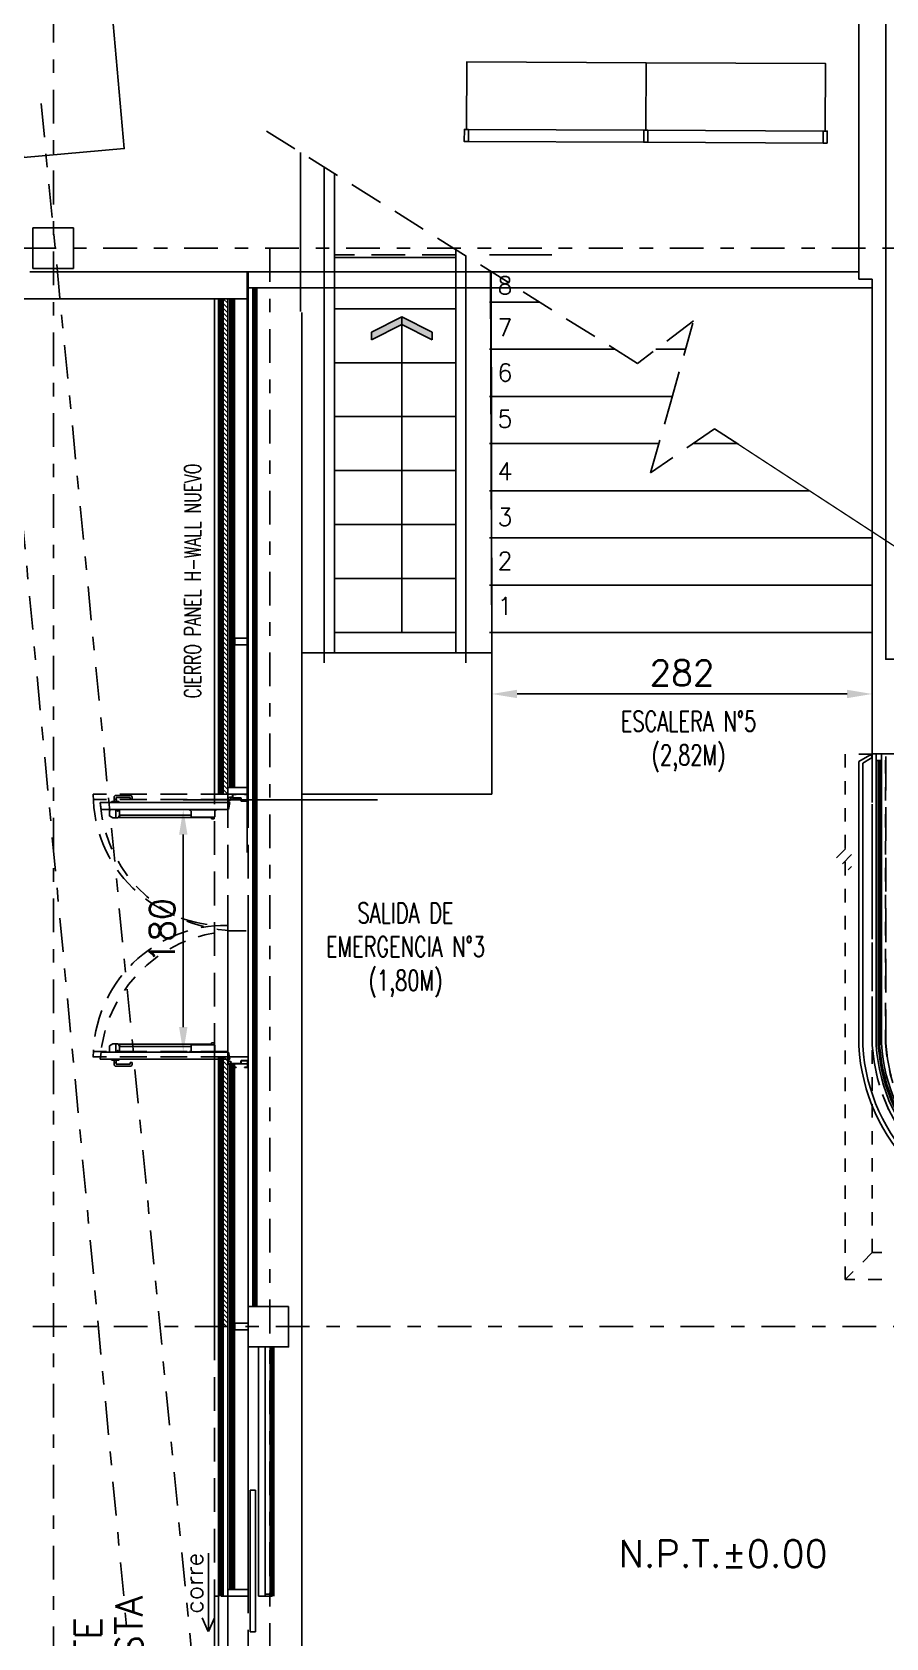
# Model space of a CAD drawing. Header units: millimetres. Extents: x 340 to 1003762, y 22 to 362022.
# Drawn here: x 363.99 to 370.32, y 40.04 to 51.95 of the extents above; entities that cross this region are included whole.
import ezdxf
from ezdxf.xclip import XClip

# ---------------------------------------------------------------- set-up
doc = ezdxf.new("R2010")
doc.units = ezdxf.units.MM
doc.header["$XCLIPFRAME"] = 0
for name, pattern in [('LSBB_P_002 - PLANTA 1° NIVEL SALA DE VENTAS$0$000_ALTILLO PROPUESTA$0$HIDDEN', [0.375, 0.25, -0.125]), ('LSBB_P_002 - PLANTA 1° NIVEL SALA DE VENTAS$0$CONTINUOS', [0]), ('LSBB_P_002 - PLANTA 1° NIVEL SALA DE VENTAS$0$DASHDOT2', [0.5, 0.25, -0.125, 0, -0.125]), ('LSBB_P_002 - PLANTA 1° NIVEL SALA DE VENTAS$0$DASHED', [0.75, 0.5, -0.25]), ('LSBB_P_002 - PLANTA 1° NIVEL SALA DE VENTAS$0$HIDDEN', [0.375, 0.25, -0.125]), ('LSBB_P_002 - PLANTA 1° NIVEL SALA DE VENTAS$0$HIDDEN2', [0.1875, 0.125, -0.0625])]:
    doc.linetypes.add(name, pattern=pattern)
for name, color, linetype in [('LSBB_P_002 - PLANTA 1° NIVEL SALA DE VENTAS$0$01', 8, 'Continuous'), ('LSBB_P_002 - PLANTA 1° NIVEL SALA DE VENTAS$0$A-DEMOLICIONES', 30, 'LSBB_P_002 - PLANTA 1° NIVEL SALA DE VENTAS$0$DASHED'), ('LSBB_P_002 - PLANTA 1° NIVEL SALA DE VENTAS$0$A-LAYOUT', 7, 'Continuous'), ('LSBB_P_002 - PLANTA 1° NIVEL SALA DE VENTAS$0$A-PROYECCIONES', 6, 'LSBB_P_002 - PLANTA 1° NIVEL SALA DE VENTAS$0$HIDDEN'), ('LSBB_P_002 - PLANTA 1° NIVEL SALA DE VENTAS$0$A-PUER', 2, 'Continuous'), ('LSBB_P_002 - PLANTA 1° NIVEL SALA DE VENTAS$0$A-PUERTAS NUEVAS', 10, 'Continuous'), ('LSBB_P_002 - PLANTA 1° NIVEL SALA DE VENTAS$0$A-SE CONSTRUYE RELLENO', 10, 'LSBB_P_002 - PLANTA 1° NIVEL SALA DE VENTAS$0$CONTINUOS'), ('LSBB_P_002 - PLANTA 1° NIVEL SALA DE VENTAS$0$A-TABIQUES', 3, 'Continuous'), ('LSBB_P_002 - PLANTA 1° NIVEL SALA DE VENTAS$0$A-Textos', 2, 'Continuous'), ('LSBB_P_002 - PLANTA 1° NIVEL SALA DE VENTAS$0$COTAS 125', 2, 'Continuous'), ('LSBB_P_002 - PLANTA 1° NIVEL SALA DE VENTAS$0$COTAS-INT', 4, 'Continuous'), ('LSBB_P_002 - PLANTA 1° NIVEL SALA DE VENTAS$0$EJE', 4, 'LSBB_P_002 - PLANTA 1° NIVEL SALA DE VENTAS$0$DASHDOT2'), ('LSBB_P_002 - PLANTA 1° NIVEL SALA DE VENTAS$0$EJES', 8, 'LSBB_P_002 - PLANTA 1° NIVEL SALA DE VENTAS$0$DASHDOT2'), ('LSBB_P_002 - PLANTA 1° NIVEL SALA DE VENTAS$0$ESTRUCTURA', 5, 'Continuous'), ('LSBB_P_002 - PLANTA 1° NIVEL SALA DE VENTAS$0$FARMACIA', 4, 'Continuous'), ('LSBB_P_002 - PLANTA 1° NIVEL SALA DE VENTAS$0$GLOSA', 7, 'Continuous'), ('LSBB_P_002 - PLANTA 1° NIVEL SALA DE VENTAS$0$HATCH', 8, 'Continuous'), ('LSBB_P_002 - PLANTA 1° NIVEL SALA DE VENTAS$0$LETREROS', 2, 'Continuous'), ('LSBB_P_002 - PLANTA 1° NIVEL SALA DE VENTAS$0$LETREROSEXTERIORES', 4, 'Continuous'), ('LSBB_P_002 - PLANTA 1° NIVEL SALA DE VENTAS$0$LISIADO', 8, 'Continuous'), ('LSBB_P_002 - PLANTA 1° NIVEL SALA DE VENTAS$0$MUROS', 5, 'Continuous'), ('LSBB_P_002 - PLANTA 1° NIVEL SALA DE VENTAS$0$PAVIMENTOS', 8, 'Continuous'), ('LSBB_P_002 - PLANTA 1° NIVEL SALA DE VENTAS$0$PROYECCIONES', 6, 'LSBB_P_002 - PLANTA 1° NIVEL SALA DE VENTAS$0$HIDDEN'), ('LSBB_P_002 - PLANTA 1° NIVEL SALA DE VENTAS$0$PUERTAS', 2, 'Continuous'), ('LSBB_P_002 - PLANTA 1° NIVEL SALA DE VENTAS$0$RACKS BODEGAS', 2, 'Continuous'), ('LSBB_P_002 - PLANTA 1° NIVEL SALA DE VENTAS$0$SE CONSTRUYE', 3, 'Continuous'), ('LSBB_P_002 - PLANTA 1° NIVEL SALA DE VENTAS$0$STAIR', 13, 'Continuous'), ('LSBB_P_002 - PLANTA 1° NIVEL SALA DE VENTAS$0$TABIQUE', 3, 'Continuous'), ('LSBB_P_002 - PLANTA 1° NIVEL SALA DE VENTAS$0$VENT', 5, 'Continuous'), ('XREF', 7, 'Continuous')]:
    doc.layers.add(name, color=color, linetype=linetype)
doc.styles.add('LSBB_P_002 - PLANTA 1° NIVEL SALA DE VENTAS$0$ELEV', font='romans', dxfattribs={"bigfont": 'SPEC-SL.SHX'})
doc.styles.add('LSBB_P_002 - PLANTA 1° NIVEL SALA DE VENTAS$0$ROMANS', font='romans')
doc.dimstyles.new('LSBB_P_002 - PLANTA 1° NIVEL SALA DE VENTAS$0$DIMENSION-125', dxfattribs={"dimscale": 125, "dimtxt": 0.0015, "dimasz": 0.0015, "dimexe": 0.001, "dimexo": 0.0005, "dimgap": 0.0005, "dimtad": 1, "dimdec": 0, "dimlfac": 100, "dimzin": 0, "dimdsep": 46, "dimtxsty": 'LSBB_P_002 - PLANTA 1° NIVEL SALA DE VENTAS$0$ROMANS', "dimcen": 0.004, "dimclrd": 4, "dimclre": 8, "dimclrt": 3, "dimadec": 0, "dimazin": 0, "dimtfac": 1, "dimtdec": 0, "dimtix": 1, "dimtofl": 0, "dimtmove": 2, "dimatfit": 3, "dimfxl": 0, "dimtolj": 1, "dimtzin": 0, "dimarcsym": 0})

# ---------------------------------------------------------------- blocks, each defined once
blk = doc.blocks.new('LSBB_P_002 - PLANTA 1° NIVEL SALA DE VENTAS$0$ARRO_AB')
at = {"color": 0}
for p, q in [((0.0028, 0), (0.0969, 0.1881)), ((0.0499, 0), (0.1439, 0.1881)), ((0.1439, 0.1881), (0.0969, 0.1881)), ((1, 0), (0, 0)), ((0.0969, -0.1881), (0.0028, 0)), ((0.1439, -0.1881), (0.0499, 0)), ((0.1439, -0.1881), (0.0969, -0.1881))]:
    blk.add_line(p, q, dxfattribs=at)
for points in [[(0.1439, 0.1881), (0.0499, 0), (0.0969, 0.1881), (0.0028, 0)], [(0.1439, -0.1881), (0.0499, 0), (0.0969, -0.1881), (0.0028, 0)]]:
    blk.add_solid(points, dxfattribs=at)
blk = doc.blocks.new('LSBB_P_002 - PLANTA 1° NIVEL SALA DE VENTAS$0$Fasa Propuesta')
at = {"layer": 'LSBB_P_002 - PLANTA 1° NIVEL SALA DE VENTAS$0$LETREROSEXTERIORES', "color": 8, "linetype": 'LSBB_P_002 - PLANTA 1° NIVEL SALA DE VENTAS$0$HIDDEN2', "ltscale": 0.4}
for p, q in [((-12.92, -1.853), (-13.12, -1.853)), ((-13.12, -1.853), (-13.12, -5.75)), ((-12.92, -5.55), (-13.12, -5.75)), ((-5.25, -5.75), (-13.12, -5.75))]:
    blk.add_line(p, q, dxfattribs=at)
at = {"layer": 'LSBB_P_002 - PLANTA 1° NIVEL SALA DE VENTAS$0$PROYECCIONES', "color": 6, "linetype": 'LSBB_P_002 - PLANTA 1° NIVEL SALA DE VENTAS$0$HIDDEN2', "ltscale": 0.4}
for p, q in [((-12.92, -1.85), (-12.92, -5.55)), ((-12.92, -4.012), (-12.92, -1.85)), ((-12.821, -3.998), (-12.821, -1.85)), ((-5.25, -5.55), (-12.92, -5.55))]:
    blk.add_line(p, q, dxfattribs=at)
for radius, start, end in [(1.32, 183.6517, 267.7788), (1.22, 183.1306, 267.7077)]:
    blk.add_arc((-11.603, -3.93), radius, start, end, dxfattribs=at)
at = {"layer": 'LSBB_P_002 - PLANTA 1° NIVEL SALA DE VENTAS$0$TABIQUE'}
for p, q in [((-12.92, -0.976), (-12.92, 1.67)), ((-12.92, -1.85), (-12.92, -0.976)), ((-12.52, -1.85), (-12.92, -1.85)), ((-12.89, -1.9), (-12.89, -1.85)), ((-12.851, -1.9), (-12.89, -1.9)), ((-12.851, -1.9), (-12.851, -1.85))]:
    blk.add_line(p, q, dxfattribs=at)
at = {"layer": 'LSBB_P_002 - PLANTA 1° NIVEL SALA DE VENTAS$0$VENT', "color": 8}
for p, q in [((-12.938, -1.861), (-13.02, -1.909)), ((-12.933, -1.886), (-12.99, -1.92)), ((-12.89, -4.012), (-12.89, -1.9)), ((-12.875, -4.012), (-12.875, -1.9)), ((-12.865, -4.012), (-12.865, -1.9)), ((-12.851, -3.998), (-12.851, -1.9)), ((-13.02, -4.016), (-13.02, -1.909)), ((-12.99, -4.015), (-12.99, -1.92))]:
    blk.add_line(p, q, dxfattribs=at)
for centre, radius, start, end in [((-12.936, -1.874), 0.0131, 284.5829, 99.5163), ((-11.603, -3.93), 1.42, 183.4805, 265.5075), ((-11.603, -3.93), 1.39, 183.5178, 265.169), ((-11.603, -3.93), 1.29, 183.6517, 267.7788), ((-11.603, -3.93), 1.275, 183.6947, 267.76), ((-11.603, -3.93), 1.265, 183.7239, 267.7511), ((-11.603, -3.93), 1.25, 183.1306, 267.7077)]:
    blk.add_arc(centre, radius, start, end, dxfattribs=at)
blk = doc.blocks.new('LSBB_P_002 - PLANTA 1° NIVEL SALA DE VENTAS$0$PTAEMERGENCIA')
at = {"layer": 'LSBB_P_002 - PLANTA 1° NIVEL SALA DE VENTAS$0$A-PUER'}
for p, q in [((777.861, 261.538), (777.864, 261.545)), ((777.914, 261.545), (777.864, 261.545)), ((777.882, 261.559), (777.882, 261.574)), ((777.882, 261.559), (777.897, 261.559)), ((777.895, 261.587), (777.995, 261.587)), ((777.896, 261.559), (777.896, 261.573)), ((777.896, 261.573), (777.995, 261.573)), ((777.918, 261.538), (777.914, 261.545)), ((777.995, 261.573), (777.995, 261.56)), ((777.995, 261.56), (778.01, 261.56)), ((778.009, 261.574), (778.009, 261.56)), ((778.693, 261.564), (778.693, 261.538)), ((778.699, 261.554), (778.699, 261.538)), ((778.705, 261.576), (778.725, 261.576)), ((778.715, 261.57), (778.725, 261.57)), ((778.725, 261.57), (778.725, 261.593)), ((778.727, 261.571), (778.727, 261.593)), ((778.751, 261.596), (778.728, 261.596)), ((778.751, 261.594), (778.728, 261.594)), ((778.785, 261.57), (778.728, 261.57)), ((778.785, 261.568), (778.728, 261.568)), ((778.751, 261.596), (778.751, 261.594)), ((778.785, 261.549), (778.785, 261.567)), ((778.788, 261.549), (778.788, 261.567)), ((778.833, 261.549), (778.788, 261.549)), ((778.833, 261.546), (778.788, 261.546)), ((778.833, 261.596), (778.811, 261.596)), ((778.811, 261.596), (778.811, 261.594)), ((778.833, 261.594), (778.811, 261.594)), ((778.833, 261.549), (778.833, 261.593)), ((778.835, 261.549), (778.835, 261.594)), ((777.781, 261.538), (778.706, 261.538)), ((777.781, 261.538), (777.789, 261.488)), ((777.789, 261.488), (778.697, 261.488)), ((777.918, 261.538), (777.861, 261.538)), ((778.706, 261.538), (778.697, 261.488)), ((777.781, 259.705), (777.789, 259.755)), ((777.789, 259.755), (778.697, 259.755)), ((778.706, 259.705), (778.697, 259.755)), ((777.781, 259.705), (778.706, 259.705)), ((777.917, 259.705), (777.86, 259.705)), ((777.86, 259.705), (777.864, 259.698)), ((777.914, 259.698), (777.864, 259.698)), ((777.881, 259.683), (777.896, 259.683)), ((777.882, 259.683), (777.882, 259.669)), ((777.895, 259.655), (777.995, 259.655)), ((777.896, 259.683), (777.896, 259.67)), ((777.896, 259.67), (777.995, 259.67)), ((777.917, 259.705), (777.914, 259.698)), ((777.995, 259.67), (777.995, 259.683)), ((777.995, 259.683), (778.009, 259.683)), ((778.009, 259.669), (778.009, 259.683)), ((778.693, 259.679), (778.693, 259.705)), ((778.699, 259.689), (778.699, 259.705)), ((778.705, 259.667), (778.725, 259.667)), ((778.715, 259.673), (778.725, 259.673)), ((778.725, 259.673), (778.725, 259.649)), ((778.727, 259.672), (778.727, 259.649)), ((778.785, 259.675), (778.728, 259.675)), ((778.785, 259.673), (778.728, 259.673)), ((778.751, 259.649), (778.728, 259.649)), ((778.751, 259.646), (778.728, 259.646)), ((778.751, 259.646), (778.751, 259.649)), ((778.785, 259.693), (778.785, 259.676)), ((778.833, 259.696), (778.788, 259.696)), ((778.833, 259.694), (778.788, 259.694)), ((778.788, 259.693), (778.788, 259.676)), ((778.833, 259.649), (778.811, 259.649)), ((778.811, 259.646), (778.811, 259.649)), ((778.833, 259.646), (778.811, 259.646)), ((778.833, 259.693), (778.833, 259.649)), ((778.835, 259.694), (778.835, 259.649))]:
    blk.add_line(p, q, dxfattribs=at)
at = {"layer": 'LSBB_P_002 - PLANTA 1° NIVEL SALA DE VENTAS$0$A-PUER', "color": 8}
for p, q in [((777.848, 261.488), (777.848, 261.442)), ((777.849, 261.441), (777.873, 261.427)), ((777.874, 261.427), (777.908, 261.427)), ((777.894, 261.488), (777.894, 261.429)), ((777.909, 261.427), (777.918, 261.441)), ((777.914, 261.43), (777.924, 261.446)), ((777.914, 261.43), (778.528, 261.43)), ((777.919, 261.488), (777.919, 261.442)), ((777.924, 261.446), (778.43, 261.446)), ((778.61, 261.488), (778.418, 261.488)), ((778.418, 261.484), (778.418, 261.488)), ((778.447, 261.485), (778.418, 261.485)), ((778.42, 261.482), (778.428, 261.479)), ((778.43, 261.436), (778.43, 261.476)), ((778.527, 261.433), (778.432, 261.433)), ((778.61, 261.485), (778.447, 261.485)), ((778.596, 261.433), (778.528, 261.433)), ((778.528, 261.43), (778.573, 261.43)), ((778.575, 261.423), (778.573, 261.433)), ((778.595, 261.424), (778.595, 261.433)), ((778.598, 261.436), (778.598, 261.477)), ((778.608, 261.482), (778.599, 261.479)), ((778.61, 261.484), (778.61, 261.488)), ((778.578, 261.421), (778.592, 261.421)), ((778.578, 259.822), (778.592, 259.822)), ((777.848, 259.755), (777.848, 259.8)), ((777.849, 259.802), (777.873, 259.816)), ((777.874, 259.816), (777.908, 259.816)), ((777.894, 259.755), (777.894, 259.814)), ((777.909, 259.815), (777.918, 259.802)), ((777.914, 259.812), (777.924, 259.797)), ((777.914, 259.812), (778.528, 259.812)), ((777.919, 259.755), (777.919, 259.801)), ((777.924, 259.797), (778.43, 259.797)), ((778.418, 259.759), (778.418, 259.755)), ((778.447, 259.758), (778.418, 259.758)), ((778.61, 259.755), (778.418, 259.755)), ((778.42, 259.761), (778.428, 259.764)), ((778.43, 259.807), (778.43, 259.766)), ((778.527, 259.809), (778.432, 259.809)), ((778.61, 259.758), (778.447, 259.758)), ((778.528, 259.812), (778.573, 259.812)), ((778.596, 259.809), (778.528, 259.809)), ((778.575, 259.82), (778.573, 259.809)), ((778.595, 259.819), (778.595, 259.809)), ((778.598, 259.807), (778.598, 259.766)), ((778.608, 259.761), (778.599, 259.764)), ((778.61, 259.758), (778.61, 259.755))]:
    blk.add_line(p, q, dxfattribs=at)
at = {"layer": 'LSBB_P_002 - PLANTA 1° NIVEL SALA DE VENTAS$0$A-PUER'}
for centre, radius in [((778.705, 261.564), 0.0119), ((778.705, 261.564), 0.00976), ((778.705, 259.679), 0.0119), ((778.705, 259.679), 0.00976)]:
    blk.add_circle(centre, radius, dxfattribs=at)
at = {"layer": 'LSBB_P_002 - PLANTA 1° NIVEL SALA DE VENTAS$0$A-PUER', "color": 8}
for centre in [(777.907, 261.478), (777.907, 259.765)]:
    blk.add_circle(centre, 0.00293, dxfattribs=at)
at = {"layer": 'LSBB_P_002 - PLANTA 1° NIVEL SALA DE VENTAS$0$A-PUER'}
for centre, radius, start, end in [((777.854, 261.556), 0.0281, 337.3004, 6.8201), ((777.895, 261.574), 0.0138, 90, 180), ((777.925, 261.556), 0.0281, 173.1799, 202.6996), ((777.995, 261.574), 0.0138, 360, 90), ((778.728, 261.593), 0.00298, 90, 180), ((778.728, 261.57), 0.00249, 180, 270), ((778.728, 261.593), 0.000389, 90, 180), ((778.728, 261.571), 0.000325, 180, 270), ((778.785, 261.567), 0.00298, 0, 90), ((778.785, 261.567), 0.000389, 0, 90), ((778.788, 261.549), 0.00298, 180, 270), ((778.788, 261.549), 0.000389, 180, 270), ((778.832, 261.594), 0.00288, 0, 90), ((778.832, 261.549), 0.00288, 270, 0), ((778.833, 261.593), 0.000389, 0, 90), ((778.833, 261.547), 0.000389, 270, 0), ((777.853, 259.687), 0.0281, 353.1799, 22.6996), ((777.895, 259.669), 0.0138, 180, 270), ((777.924, 259.687), 0.0281, 157.3004, 186.8201), ((777.995, 259.669), 0.0138, 270, 0), ((778.728, 259.673), 0.00249, 90, 180), ((778.728, 259.649), 0.00298, 180, 270), ((778.728, 259.672), 0.000325, 90, 180), ((778.728, 259.649), 0.000389, 180, 270), ((778.788, 259.693), 0.00298, 90, 180), ((778.785, 259.676), 0.00298, 270, 360), ((778.785, 259.676), 0.000389, 270, 360), ((778.788, 259.693), 0.000389, 90, 180), ((778.832, 259.694), 0.00288, 360, 90), ((778.832, 259.649), 0.00288, 270, 360), ((778.833, 259.696), 0.000389, 360, 90), ((778.833, 259.649), 0.000389, 270, 360)]:
    blk.add_arc(centre, radius, start, end, dxfattribs=at)
at = {"layer": 'LSBB_P_002 - PLANTA 1° NIVEL SALA DE VENTAS$0$A-PUER', "color": 8, "linetype": 'LSBB_P_002 - PLANTA 1° NIVEL SALA DE VENTAS$0$HIDDEN', "ltscale": 0.5}
for centre, start, end in [((778.767, 261.609), 184.0961, 273.189), ((778.767, 259.634), 86.811, 175.9039)]:
    blk.add_arc(centre, 0.989, start, end, dxfattribs=at)
at = {"layer": 'LSBB_P_002 - PLANTA 1° NIVEL SALA DE VENTAS$0$A-PUER', "color": 8}
for centre, radius, start, end in [((777.85, 261.442), 0.00195, 179.8817, 239.9001), ((777.874, 261.429), 0.00195, 239.9001, 269.8817), ((777.892, 261.429), 0.00195, 269.8817, 359.8817), ((777.896, 261.429), 0.00195, 179.8817, 269.8817), ((777.908, 261.429), 0.00195, 269.8817, 326.1917), ((777.917, 261.442), 0.00195, 326.1917, 359.8817), ((778.421, 261.484), 0.00234, 180.0392, 251.6043), ((778.428, 261.477), 0.00234, 0.0392, 71.6043), ((778.432, 261.436), 0.00234, 180.0392, 270.0392), ((778.596, 261.436), 0.00234, 270.0392, 0.0392), ((778.6, 261.477), 0.00234, 108.4742, 180.0392), ((778.607, 261.484), 0.00234, 288.4742, 0.0392), ((778.578, 261.424), 0.00325, 192.7502, 270), ((778.592, 261.424), 0.00325, 270, 360), ((778.578, 259.819), 0.00325, 90, 167.2498), ((778.592, 259.819), 0.00325, 0, 90), ((777.85, 259.8), 0.00195, 120.0999, 180.1183), ((777.874, 259.814), 0.00195, 90.1183, 120.0999), ((777.892, 259.814), 0.00195, 0.1183, 90.1183), ((777.896, 259.814), 0.00195, 90.1183, 180.1183), ((777.908, 259.814), 0.00195, 33.8083, 90.1183), ((777.917, 259.801), 0.00195, 0.1183, 33.8083), ((778.421, 259.759), 0.00234, 108.3957, 179.9608), ((778.428, 259.766), 0.00234, 288.3957, 359.9608), ((778.432, 259.807), 0.00234, 89.9608, 179.9608), ((778.596, 259.807), 0.00234, 359.9608, 89.9608), ((778.6, 259.766), 0.00234, 179.9608, 251.5258), ((778.607, 259.758), 0.00234, 359.9608, 71.5258)]:
    blk.add_arc(centre, radius, start, end, dxfattribs=at)
blk = doc.blocks.new('*D470')
at = {"layer": 'LSBB_P_002 - PLANTA 1° NIVEL SALA DE VENTAS$0$COTAS 125', "color": 8, "linetype": 'Continuous', "lineweight": -2, "transparency": 16777216}
for p, q in [((782.689, 262.253), (782.689, 261.734)), ((785.509, 262.253), (785.509, 261.734))]:
    blk.add_line(p, q, dxfattribs=at)
at = {"layer": 'LSBB_P_002 - PLANTA 1° NIVEL SALA DE VENTAS$0$COTAS 125', "linetype": 'Continuous', "lineweight": -2, "transparency": 16777216}
blk.add_line((782.876, 261.859), (785.322, 261.859), dxfattribs=at)
at = {"layer": 'LSBB_P_002 - PLANTA 1° NIVEL SALA DE VENTAS$0$COTAS 125', "transparency": 16777216}
for points in [[(782.876, 261.89), (782.876, 261.828), (782.689, 261.859)], [(785.322, 261.89), (785.322, 261.828), (785.509, 261.859)]]:
    blk.add_solid(points, dxfattribs=at)
at = {"layer": 'LSBB_P_002 - PLANTA 1° NIVEL SALA DE VENTAS$0$COTAS 125', "color": 2, "transparency": 16777216, "insert": (784.099, 262.015), "char_height": 0.1875, "attachment_point": 5, "style": 'LSBB_P_002 - PLANTA 1° NIVEL SALA DE VENTAS$0$ROMANS'}
blk.add_mtext('\\A1;282', dxfattribs=at)
blk = doc.blocks.new('*D481')
at = {"layer": 'LSBB_P_002 - PLANTA 1° NIVEL SALA DE VENTAS$0$COTAS 125', "color": 8, "linetype": 'Continuous', "lineweight": -2, "transparency": 16777216}
for p, q in [((780.348, 261.003), (780.277, 261.003)), ((780.412, 259.201), (780.527, 259.201))]:
    blk.add_line(p, q, dxfattribs=at)
at = {"layer": 'LSBB_P_002 - PLANTA 1° NIVEL SALA DE VENTAS$0$COTAS 125', "linetype": 'Continuous', "lineweight": -2, "transparency": 16777216}
blk.add_line((780.402, 260.816), (780.402, 259.388), dxfattribs=at)
at = {"layer": 'LSBB_P_002 - PLANTA 1° NIVEL SALA DE VENTAS$0$COTAS 125', "transparency": 16777216}
for points in [[(780.371, 260.816), (780.433, 260.816), (780.402, 261.003)], [(780.371, 259.388), (780.433, 259.388), (780.402, 259.201)]]:
    blk.add_solid(points, dxfattribs=at)
at = {"layer": 'LSBB_P_002 - PLANTA 1° NIVEL SALA DE VENTAS$0$COTAS 125', "color": 2, "transparency": 16777216, "insert": (780.246, 260.102), "char_height": 0.1875, "attachment_point": 5, "rotation": 90, "style": 'LSBB_P_002 - PLANTA 1° NIVEL SALA DE VENTAS$0$ROMANS'}
blk.add_mtext('\\A1;180', dxfattribs=at)
blk = doc.blocks.new('LSBB_P_002 - PLANTA 1° NIVEL SALA DE VENTAS$0$SVLY')
at = {"layer": 'LSBB_P_002 - PLANTA 1° NIVEL SALA DE VENTAS$0$COTAS-INT', "color": 3}
blk.add_line((985.609, 264.936), (985.609, 271.916), dxfattribs=at)
blk = doc.blocks.new('LSBB_P_002 - PLANTA 1° NIVEL SALA DE VENTAS$0$DEMOL')
at = {"layer": 'LSBB_P_002 - PLANTA 1° NIVEL SALA DE VENTAS$0$A-DEMOLICIONES', "linetype": 'LSBB_P_002 - PLANTA 1° NIVEL SALA DE VENTAS$0$000_ALTILLO PROPUESTA$0$HIDDEN', "ltscale": 0.8}
for p, q in [((980.732, 261.116), (979.735, 261.116)), ((980.732, 261.076), (979.736, 261.076)), ((980.732, 259.206), (979.736, 259.206)), ((980.732, 259.166), (979.735, 259.166))]:
    blk.add_line(p, q, dxfattribs=at)
for centre, start, end in [((980.712, 261.117), 180.0949, 271.2008), ((980.712, 259.164), 88.7992, 179.9051)]:
    blk.add_arc(centre, 0.977, start, end, dxfattribs=at)
blk = doc.blocks.new('LSBB_P_002 - PLANTA 1° NIVEL SALA DE VENTAS', base_point=(223.57, 14.22))
at = {"layer": 'LSBB_P_002 - PLANTA 1° NIVEL SALA DE VENTAS$0$A-TABIQUES'}
h = blk.add_hatch(dxfattribs=at)
h.set_pattern_fill('ANSI31', color=9, scale=0.2, angle=-90)
h.set_pattern_definition([(315, (531.46663, 1052.230714), (0.0176776695, 0.0176776695), [])])
h.paths.add_polyline_path([(780.662, 261.116), (780.732, 261.116), (780.732, 264.791), (780.662, 264.791)])
h = blk.add_hatch(dxfattribs=at)
h.set_pattern_fill('ANSI31', color=9, scale=0.2, angle=-90)
h.set_pattern_definition([(315, (531.46663, 1052.230714), (0.0176776695, 0.0176776695), [])])
h.paths.add_polyline_path([(780.662, 257.166), (780.732, 257.166), (780.732, 259.166), (780.662, 259.166)])
at = {"layer": 'LSBB_P_002 - PLANTA 1° NIVEL SALA DE VENTAS$0$A-PROYECCIONES'}
for points in [[(780.633, 259.166), (780.633, 261.116)], [(780.732, 261.116), (780.732, 259.166)], [(780.633, 253.166), (780.633, 255.166)], [(780.732, 255.166), (780.732, 253.166)]]:
    blk.add_lwpolyline(points, dxfattribs=at)
at = {"layer": 'LSBB_P_002 - PLANTA 1° NIVEL SALA DE VENTAS$0$A-SE CONSTRUYE RELLENO', "const_width": 0.04}
for points in [[(780.683, 261.116), (780.683, 264.791)], [(780.933, 264.871), (780.933, 257.316)], [(780.683, 255.166), (780.683, 259.166)], [(781.06, 257.016), (781.06, 255.166)]]:
    blk.add_lwpolyline(points, dxfattribs=at)
at = {"layer": 'LSBB_P_002 - PLANTA 1° NIVEL SALA DE VENTAS$0$COTAS-INT', "color": 3}
for p, q in [((785.409, 264.936), (785.409, 271.816)), ((785.409, 264.991), (780.883, 264.991)), ((785.509, 264.936), (785.409, 264.936)), ((785.509, 264.871), (780.883, 264.871))]:
    blk.add_line(p, q, dxfattribs=at)
at = {"layer": 'LSBB_P_002 - PLANTA 1° NIVEL SALA DE VENTAS$0$COTAS-INT', "color": 6}
for p, q in [((780.747, 264.781), (780.757, 264.781)), ((780.772, 264.781), (780.782, 264.781)), ((780.732, 255.216), (780.882, 255.216)), ((780.732, 255.191), (780.732, 255.216)), ((780.732, 255.191), (780.732, 255.166)), ((780.732, 255.166), (780.882, 255.166)), ((780.747, 255.226), (780.757, 255.226)), ((780.772, 255.226), (780.782, 255.226))]:
    blk.add_line(p, q, dxfattribs=at)
at = {"layer": 'LSBB_P_002 - PLANTA 1° NIVEL SALA DE VENTAS$0$COTAS-INT', "color": 8}
for p, q in [((780.76, 264.788), (780.77, 264.788)), ((780.76, 255.218), (780.77, 255.218))]:
    blk.add_line(p, q, dxfattribs=at)
at = {"layer": 'LSBB_P_002 - PLANTA 1° NIVEL SALA DE VENTAS$0$EJE', "color": 2}
for p, q in [((770.982, 350.567), (780.846, 245.762)), ((772.543, 333.988), (780.571, 248.683))]:
    blk.add_line(p, q, dxfattribs=at)
at = {"layer": 'LSBB_P_002 - PLANTA 1° NIVEL SALA DE VENTAS$0$EJES'}
for p, q in [((779.439, 309.541), (779.439, 242.519)), ((779.348, 266.239), (781.357, 245.551)), ((877.859, 265.166), (769.057, 265.166)), ((781.043, 265.166), (781.043, 244.517)), ((879.738, 257.166), (769.057, 257.166))]:
    blk.add_line(p, q, dxfattribs=at)
at = {"layer": 'LSBB_P_002 - PLANTA 1° NIVEL SALA DE VENTAS$0$EJES', "color": 6, "linetype": 'Continuous'}
for p, q in [((780.883, 262.274), (780.783, 262.274)), ((780.883, 262.224), (780.783, 262.224)), ((780.883, 261.166), (780.732, 261.166)), ((780.883, 261.116), (780.732, 261.116)), ((780.883, 259.166), (780.732, 259.166)), ((780.883, 259.116), (780.732, 259.116)), ((780.883, 257.191), (780.783, 257.191)), ((780.883, 257.141), (780.783, 257.141))]:
    blk.add_line(p, q, dxfattribs=at)
at = {"layer": 'LSBB_P_002 - PLANTA 1° NIVEL SALA DE VENTAS$0$ESTRUCTURA'}
for p, q in [((780.783, 262.224), (780.783, 262.274)), ((780.732, 259.68), (780.732, 259.73)), ((780.783, 257.141), (780.783, 257.191))]:
    blk.add_line(p, q, dxfattribs=at)
for points in [[(779.588, 265.316), (779.588, 265.016), (779.288, 265.016), (779.288, 265.316)], [(779.588, 265.316), (779.588, 265.016), (779.288, 265.016), (779.288, 265.316)], [(781.183, 257.316), (781.183, 257.016), (780.883, 257.016), (780.883, 257.316)], [(781.183, 257.316), (781.183, 257.016), (780.883, 257.016), (780.883, 257.316)]]:
    blk.add_lwpolyline(points, close=True, dxfattribs=at)
at = {"layer": 'LSBB_P_002 - PLANTA 1° NIVEL SALA DE VENTAS$0$GLOSA', "color": 8, "linetype": 'LSBB_P_002 - PLANTA 1° NIVEL SALA DE VENTAS$0$HIDDEN'}
blk.add_line((780.732, 255.166), (780.732, 253.166), dxfattribs=at)
at = {"layer": 'LSBB_P_002 - PLANTA 1° NIVEL SALA DE VENTAS$0$HATCH', "color": 5}
blk.add_line((780.883, 264.791), (780.883, 264.991), dxfattribs=at)
at = {"layer": 'LSBB_P_002 - PLANTA 1° NIVEL SALA DE VENTAS$0$HATCH'}
for p, q in [((780.682, 261.116), (780.682, 264.791)), ((780.732, 261.166), (780.732, 264.791)), ((780.747, 261.166), (780.747, 264.791)), ((780.76, 264.777), (780.752, 264.781)), ((780.76, 264.788), (780.76, 261.166)), ((780.765, 264.788), (780.765, 261.166)), ((780.77, 264.788), (780.77, 261.166)), ((780.77, 264.777), (780.777, 264.781)), ((780.782, 264.791), (780.782, 261.166)), ((780.883, 262.274), (780.883, 264.791)), ((780.883, 261.166), (780.883, 262.224)), ((785.245, 260.644), (785.31, 260.709)), ((785.245, 260.644), (785.31, 260.709)), ((785.288, 260.599), (785.356, 260.667)), ((785.288, 260.599), (785.356, 260.667)), ((785.331, 260.554), (785.356, 260.579)), ((785.331, 260.554), (785.356, 260.579)), ((780.732, 255.216), (780.732, 260.091)), ((780.883, 257.316), (780.883, 260.091)), ((780.682, 255.166), (780.682, 259.166)), ((780.747, 255.226), (780.747, 259.116)), ((780.76, 259.116), (780.76, 255.218)), ((780.765, 259.116), (780.765, 255.218)), ((780.77, 259.116), (780.77, 255.218)), ((780.782, 259.116), (780.782, 255.226)), ((780.882, 255.216), (780.882, 257.141)), ((780.96, 255.166), (780.96, 257.016)), ((781.01, 255.166), (781.01, 257.016)), ((780.76, 255.229), (780.752, 255.226)), ((780.77, 255.229), (780.777, 255.226)), ((780.96, 255.166), (781.01, 255.166))]:
    blk.add_line(p, q, dxfattribs=at)
at = {"layer": 'LSBB_P_002 - PLANTA 1° NIVEL SALA DE VENTAS$0$HATCH', "color": 6}
for p, q in [((780.747, 264.791), (780.747, 264.781)), ((780.757, 264.791), (780.757, 264.781)), ((780.772, 264.791), (780.772, 264.781)), ((780.782, 264.791), (780.782, 264.781)), ((780.883, 262.274), (780.883, 262.224)), ((780.732, 261.166), (780.732, 261.116)), ((780.883, 261.166), (780.883, 261.116)), ((780.883, 259.116), (780.883, 259.166)), ((780.747, 255.216), (780.747, 255.226)), ((780.757, 255.216), (780.757, 255.226)), ((780.772, 255.216), (780.772, 255.226)), ((780.782, 255.216), (780.782, 255.226)), ((780.882, 255.166), (780.882, 255.216))]:
    blk.add_line(p, q, dxfattribs=at)
at = {"layer": 'LSBB_P_002 - PLANTA 1° NIVEL SALA DE VENTAS$0$HATCH', "linetype": 'LSBB_P_002 - PLANTA 1° NIVEL SALA DE VENTAS$0$HIDDEN'}
blk.add_line((780.882, 253.166), (780.882, 255.166), dxfattribs=at)
at = {"layer": 'LSBB_P_002 - PLANTA 1° NIVEL SALA DE VENTAS$0$LISIADO'}
for p, q in [((780.732, 261.116), (780.682, 261.116)), ((780.732, 259.166), (780.682, 259.166)), ((780.732, 255.166), (780.682, 255.166))]:
    blk.add_line(p, q, dxfattribs=at)
at = {"layer": 'LSBB_P_002 - PLANTA 1° NIVEL SALA DE VENTAS$0$LISIADO', "linetype": 'LSBB_P_002 - PLANTA 1° NIVEL SALA DE VENTAS$0$HIDDEN'}
for p, q in [((780.732, 261.116), (780.732, 260.141)), ((780.882, 261.116), (780.882, 260.141)), ((780.732, 259.166), (780.732, 260.141)), ((780.882, 259.166), (780.882, 260.141))]:
    blk.add_line(p, q, dxfattribs=at)
at = {"layer": 'LSBB_P_002 - PLANTA 1° NIVEL SALA DE VENTAS$0$MUROS'}
for p, q in [((780.883, 264.991), (779.265, 264.991)), ((780.883, 264.991), (779.265, 264.991)), ((780.883, 264.791), (779.083, 264.791)), ((780.683, 264.791), (779.083, 264.791))]:
    blk.add_line(p, q, dxfattribs=at)
at = {"layer": 'LSBB_P_002 - PLANTA 1° NIVEL SALA DE VENTAS$0$MUROS', "color": 2}
for points in [[(780.633, 261.116), (780.633, 264.791), (780.662, 264.791), (780.662, 261.116)], [(780.662, 264.791), (780.662, 261.116), (780.732, 261.116), (780.732, 264.791)], [(780.633, 259.166), (780.633, 257.166), (780.662, 257.166), (780.662, 259.166)], [(780.662, 257.166), (780.662, 259.166), (780.732, 259.166), (780.732, 257.166)]]:
    blk.add_lwpolyline(points, close=True, dxfattribs=at)
at = {"layer": 'LSBB_P_002 - PLANTA 1° NIVEL SALA DE VENTAS$0$PAVIMENTOS', "color": 8, "linetype": 'Continuous'}
for p, q in [((781.272, 265.876), (781.272, 264.695)), ((782.422, 262.164), (782.422, 265.156)), ((782.672, 265.116), (783.134, 265.116)), ((782.689, 262.164), (782.679, 264.995)), ((781.282, 249.834), (781.282, 264.688)), ((782.422, 264.716), (781.522, 264.716)), ((782.672, 264.766), (783.044, 264.766)), ((782.672, 264.416), (783.603, 264.416)), ((783.906, 264.416), (784.124, 264.416)), ((782.422, 264.316), (781.522, 264.316)), ((782.672, 264.066), (784.026, 264.066)), ((782.422, 263.916), (781.522, 263.916)), ((782.672, 263.716), (783.927, 263.716)), ((784.18, 263.716), (784.51, 263.716)), ((782.422, 263.516), (781.522, 263.516)), ((782.022, 263.459), (782.022, 262.316)), ((782.672, 263.366), (785.045, 263.366)), ((782.422, 263.116), (781.522, 263.116)), ((782.672, 263.016), (785.509, 263.016)), ((782.422, 262.716), (781.522, 262.716)), ((782.672, 262.666), (785.509, 262.666)), ((782.422, 262.316), (781.522, 262.316)), ((782.672, 262.164), (782.422, 262.164))]:
    blk.add_line(p, q, dxfattribs=at)
at = {"layer": 'LSBB_P_002 - PLANTA 1° NIVEL SALA DE VENTAS$0$PAVIMENTOS', "color": 8}
blk.add_line((782.672, 262.316), (785.509, 262.316), dxfattribs=at)
at = {"layer": 'LSBB_P_002 - PLANTA 1° NIVEL SALA DE VENTAS$0$PAVIMENTOS', "color": 8, "linetype": 'Continuous'}
for points in [[(781.447, 262.089), (781.447, 265.767)], [(781.282, 262.164), (781.522, 262.164), (781.522, 265.72)], [(782.497, 262.089), (782.497, 265.109)]]:
    blk.add_lwpolyline(points, dxfattribs=at)
blk.add_lwpolyline([(782.689, 262.164), (781.282, 262.164), (781.282, 261.116), (782.689, 261.116)], close=True, dxfattribs=at)
at = {"layer": 'LSBB_P_002 - PLANTA 1° NIVEL SALA DE VENTAS$0$PROYECCIONES', "linetype": 'LSBB_P_002 - PLANTA 1° NIVEL SALA DE VENTAS$0$000_ALTILLO PROPUESTA$0$HIDDEN'}
for p, q in [((783.77, 264.311), (781.02, 266.034)), ((784.184, 264.628), (783.77, 264.311)), ((784.01, 264.009), (784.184, 264.628)), ((783.866, 263.5), (784.01, 264.009)), ((784.34, 263.826), (783.866, 263.5)), ((784.519, 263.709), (784.34, 263.826))]:
    blk.add_line(p, q, dxfattribs=at)
at = {"layer": 'LSBB_P_002 - PLANTA 1° NIVEL SALA DE VENTAS$0$PROYECCIONES', "linetype": 'LSBB_P_002 - PLANTA 1° NIVEL SALA DE VENTAS$0$000_ALTILLO PROPUESTA$0$HIDDEN', "const_width": 0.01}
blk.add_lwpolyline([(785.824, 262.857), (784.519, 263.709)], dxfattribs=at)
at = {"layer": 'LSBB_P_002 - PLANTA 1° NIVEL SALA DE VENTAS$0$PROYECCIONES', "color": 6}
blk.add_lwpolyline([(785.509, 261.416), (785.509, 259.254, 0.38495), (786.776, 258.017), (786.877, 258.016), (793.221, 258.003), (793.221, 258.116), (786.777, 258.116, -0.385859), (785.609, 259.269), (785.609, 261.416)], format="xyb", dxfattribs=at)
at = {"layer": 'LSBB_P_002 - PLANTA 1° NIVEL SALA DE VENTAS$0$PROYECCIONES', "color": 6, "linetype": 'LSBB_P_002 - PLANTA 1° NIVEL SALA DE VENTAS$0$000_ALTILLO PROPUESTA$0$HIDDEN'}
for points in [[(780.633, 255.166), (780.662, 255.166), (780.662, 257.166), (780.633, 257.166)], [(780.662, 257.166), (780.732, 257.166), (780.732, 253.166), (780.662, 253.166)], [(783.439, 249.196), (780.662, 249.196), (780.662, 255.166), (780.633, 255.166), (780.633, 249.196), (780.633, 249.167), (783.439, 249.167)]]:
    blk.add_lwpolyline(points, close=True, dxfattribs=at)
at = {"layer": 'LSBB_P_002 - PLANTA 1° NIVEL SALA DE VENTAS$0$PUERTAS', "color": 8}
for p, q in [((780.898, 254.902), (780.898, 255.952)), ((780.898, 255.952), (780.938, 255.952)), ((780.938, 254.902), (780.938, 255.952)), ((780.588, 254.904), (780.588, 255.486)), ((780.587, 254.904), (780.543, 255.006)), ((780.589, 254.904), (780.633, 255.006)), ((780.898, 254.902), (780.938, 254.902))]:
    blk.add_line(p, q, dxfattribs=at)
at = {"layer": 'LSBB_P_002 - PLANTA 1° NIVEL SALA DE VENTAS$0$RACKS BODEGAS'}
for p, q in [((783.83, 265.951), (782.5, 265.957)), ((785.16, 265.945), (783.83, 265.951))]:
    blk.add_line(p, q, dxfattribs=at)
for points in [[(779.003, 268.279), (779.218, 265.839), (779.965, 265.904), (779.75, 268.345)], [(783.831, 266.041), (782.501, 266.047), (782.503, 266.547), (783.833, 266.541)], [(785.161, 266.035), (783.831, 266.041), (783.833, 266.541), (785.163, 266.535)], [(782.515, 265.956), (782.485, 265.957), (782.486, 266.047), (782.516, 266.046)], [(783.845, 265.951), (783.815, 265.951), (783.816, 266.041), (783.846, 266.041)], [(783.845, 265.951), (783.815, 265.951), (783.816, 266.041), (783.846, 266.041)], [(785.175, 265.945), (785.145, 265.945), (785.146, 266.035), (785.176, 266.035)]]:
    blk.add_lwpolyline(points, close=True, dxfattribs=at)
at = {"layer": 'LSBB_P_002 - PLANTA 1° NIVEL SALA DE VENTAS$0$SE CONSTRUYE', "color": 1}
blk.add_line((780.402, 261.074), (781.842, 261.074), dxfattribs=at)
at = {"layer": 'LSBB_P_002 - PLANTA 1° NIVEL SALA DE VENTAS$0$STAIR', "color": 8, "linetype": 'LSBB_P_002 - PLANTA 1° NIVEL SALA DE VENTAS$0$HIDDEN'}
blk.add_line((782.422, 265.116), (781.522, 265.116), dxfattribs=at)
at = {"layer": 'LSBB_P_002 - PLANTA 1° NIVEL SALA DE VENTAS$0$STAIR', "color": 8, "linetype": 'ByBlock'}
blk.add_line((782.422, 265.097), (781.522, 265.097), dxfattribs=at)
at = {"layer": 'LSBB_P_002 - PLANTA 1° NIVEL SALA DE VENTAS$0$STAIR', "color": 8}
for p, q in [((780.875, 260.684), (780.875, 264.991)), ((782.689, 262.164), (782.684, 264.991))]:
    blk.add_line(p, q, dxfattribs=at)
at = {"layer": 'LSBB_P_002 - PLANTA 1° NIVEL SALA DE VENTAS$0$TABIQUE'}
for points in [[(785.609, 264.936), (785.609, 262.116), (785.9, 262.116), (785.909, 261.416), (785.509, 261.416), (785.509, 264.936)], [(781.01, 255.166), (781.06, 255.166), (781.06, 257.016), (781.045, 257.016), (781.045, 255.181), (781.01, 255.181)]]:
    blk.add_lwpolyline(points, dxfattribs=at)
blk.add_lwpolyline([(780.933, 264.871), (780.918, 264.871), (780.918, 257.316), (780.933, 257.316)], close=True, dxfattribs=at)
at = {"layer": 'LSBB_P_002 - PLANTA 1° NIVEL SALA DE VENTAS$0$A-DEMOLICIONES'}
blk.add_blockref('LSBB_P_002 - PLANTA 1° NIVEL SALA DE VENTAS$0$DEMOL', (-200, 0), dxfattribs=at)
at = {"layer": 'LSBB_P_002 - PLANTA 1° NIVEL SALA DE VENTAS$0$A-LAYOUT', "color": 1}
blk.add_blockref('LSBB_P_002 - PLANTA 1° NIVEL SALA DE VENTAS$0$SVLY', (-200, 0), dxfattribs=at)
at = {"layer": 'LSBB_P_002 - PLANTA 1° NIVEL SALA DE VENTAS$0$A-PUERTAS NUEVAS', "color": 1, "xscale": 1.039771133726393, "yscale": 1.039771133726393, "zscale": 1.039771133726393}
blk.add_blockref('LSBB_P_002 - PLANTA 1° NIVEL SALA DE VENTAS$0$PTAEMERGENCIA', (-28.929, -10.885), dxfattribs=at)
at = {"layer": 'LSBB_P_002 - PLANTA 1° NIVEL SALA DE VENTAS$0$FARMACIA'}
blk.add_blockref('LSBB_P_002 - PLANTA 1° NIVEL SALA DE VENTAS$0$Fasa Propuesta', (798.429, 263.266), dxfattribs=at)
at = {"layer": 'LSBB_P_002 - PLANTA 1° NIVEL SALA DE VENTAS$0$PAVIMENTOS', "color": 8, "linetype": 'Continuous', "xscale": 1.200000000000003, "yscale": 1.200000000000003, "zscale": 1.200000000000003, "rotation": 270}
blk.add_blockref('LSBB_P_002 - PLANTA 1° NIVEL SALA DE VENTAS$0$ARRO_AB', (782.022, 264.659), dxfattribs=at)
at = {"layer": 'LSBB_P_002 - PLANTA 1° NIVEL SALA DE VENTAS$0$01', "style": 'LSBB_P_002 - PLANTA 1° NIVEL SALA DE VENTAS$0$ELEV'}
blk.add_text('N.P.T.%%p0.00', height=0.2, dxfattribs=at).set_placement((783.628, 255.381))
at = {"layer": 'LSBB_P_002 - PLANTA 1° NIVEL SALA DE VENTAS$0$A-Textos', "insert": (780.411, 262.697), "char_height": 0.12, "width": 3.65265, "attachment_point": 2, "rotation": 90, "style": 'LSBB_P_002 - PLANTA 1° NIVEL SALA DE VENTAS$0$ROMANS'}
blk.add_mtext('{\\W0.7;CIERRO PANEL H-WALL NUEVO}', dxfattribs=at)
at = {"layer": 'LSBB_P_002 - PLANTA 1° NIVEL SALA DE VENTAS$0$LETREROS', "color": 3}
for s, height, rotation, style, p in [('8', 0.13, 0, 'LSBB_P_002 - PLANTA 1° NIVEL SALA DE VENTAS$0$ROMANS', (782.731, 264.825)), ('7', 0.13, 0, 'LSBB_P_002 - PLANTA 1° NIVEL SALA DE VENTAS$0$ROMANS', (782.731, 264.512)), ('6', 0.13, 0, 'LSBB_P_002 - PLANTA 1° NIVEL SALA DE VENTAS$0$ROMANS', (782.731, 264.178)), ('5', 0.13, 0, 'LSBB_P_002 - PLANTA 1° NIVEL SALA DE VENTAS$0$ROMANS', (782.731, 263.835)), ('4', 0.13, 0, 'LSBB_P_002 - PLANTA 1° NIVEL SALA DE VENTAS$0$ROMANS', (782.731, 263.446)), ('3', 0.13, 0, 'LSBB_P_002 - PLANTA 1° NIVEL SALA DE VENTAS$0$ROMANS', (782.731, 263.107)), ('2', 0.13, 0, 'LSBB_P_002 - PLANTA 1° NIVEL SALA DE VENTAS$0$ROMANS', (782.731, 262.781)), ('1', 0.13, 0, 'LSBB_P_002 - PLANTA 1° NIVEL SALA DE VENTAS$0$ROMANS', (782.731, 262.446)), ('CONSIDERAR MANTENCION SEGUN ESPECIALISTA', 0.2, 90, 'LSBB_P_002 - PLANTA 1° NIVEL SALA DE VENTAS$0$ELEV', (780.1, 248.793)), ('PUERTA CORREDERA AUTOMATICA EXISTENTE', 0.2, 90, 'LSBB_P_002 - PLANTA 1° NIVEL SALA DE VENTAS$0$ELEV', (779.797, 249.095))]:
    blk.add_text(s, height=height, rotation=rotation, dxfattribs=dict(at, style=style)).set_placement(p)
at = {"layer": 'LSBB_P_002 - PLANTA 1° NIVEL SALA DE VENTAS$0$LETREROS', "char_height": 0.15, "attachment_point": 2, "style": 'LSBB_P_002 - PLANTA 1° NIVEL SALA DE VENTAS$0$ROMANS'}
for s, insert in [('{\\W0.7;ESCALERA N°5\\P(2,82M)}', (784.147, 261.731)), ('{\\W0.7;SALIDA DE\\PEMERGENCIA N°3\\P(1,80M)}', (782.049, 260.309))]:
    blk.add_mtext(s, dxfattribs=dict(at, insert=insert))
at = {"layer": 'LSBB_P_002 - PLANTA 1° NIVEL SALA DE VENTAS$0$PUERTAS', "style": 'LSBB_P_002 - PLANTA 1° NIVEL SALA DE VENTAS$0$ROMANS'}
blk.add_text('corre', height=0.13, rotation=90, dxfattribs=at).set_placement((780.547, 255.036))
at = {"layer": 'LSBB_P_002 - PLANTA 1° NIVEL SALA DE VENTAS$0$COTAS 125', "color": 2}
dim = blk.add_linear_dim(base=(785.509, 261.859), p1=(782.689, 262.316), p2=(785.509, 262.316), dimstyle='LSBB_P_002 - PLANTA 1° NIVEL SALA DE VENTAS$0$DIMENSION-125', override={"dimclrd": 256, "dimclrt": 2, "dimfxl": 0.005}, dxfattribs=at)
dim.commit()
dim.dimension.update_dxf_attribs({"geometry": '*D470', "text_midpoint": (784.099, 262.015)})
dim = blk.add_linear_dim(base=(780.402, 259.201), p1=(780.41, 261.003), p2=(780.35, 259.201), angle=90, dimstyle='LSBB_P_002 - PLANTA 1° NIVEL SALA DE VENTAS$0$DIMENSION-125', override={"dimclrd": 256, "dimclrt": 2, "dimfxl": 0.005}, dxfattribs=at)
dim.commit()
dim.dimension.update_dxf_attribs({"geometry": '*D481', "text_midpoint": (780.246, 260.102)})

msp = doc.modelspace()

# ---------------------------------------------------------------- block references
at = {"layer": 'XREF'}
ref = msp.add_blockref('LSBB_P_002 - PLANTA 1° NIVEL SALA DE VENTAS', (-191.719, -200.6), dxfattribs=at)
XClip(ref).set_block_clipping_path([(755.454857474, 236.6800249606), (887.3150098981, 333.6713636781)])

doc.saveas('drawing.dxf')
